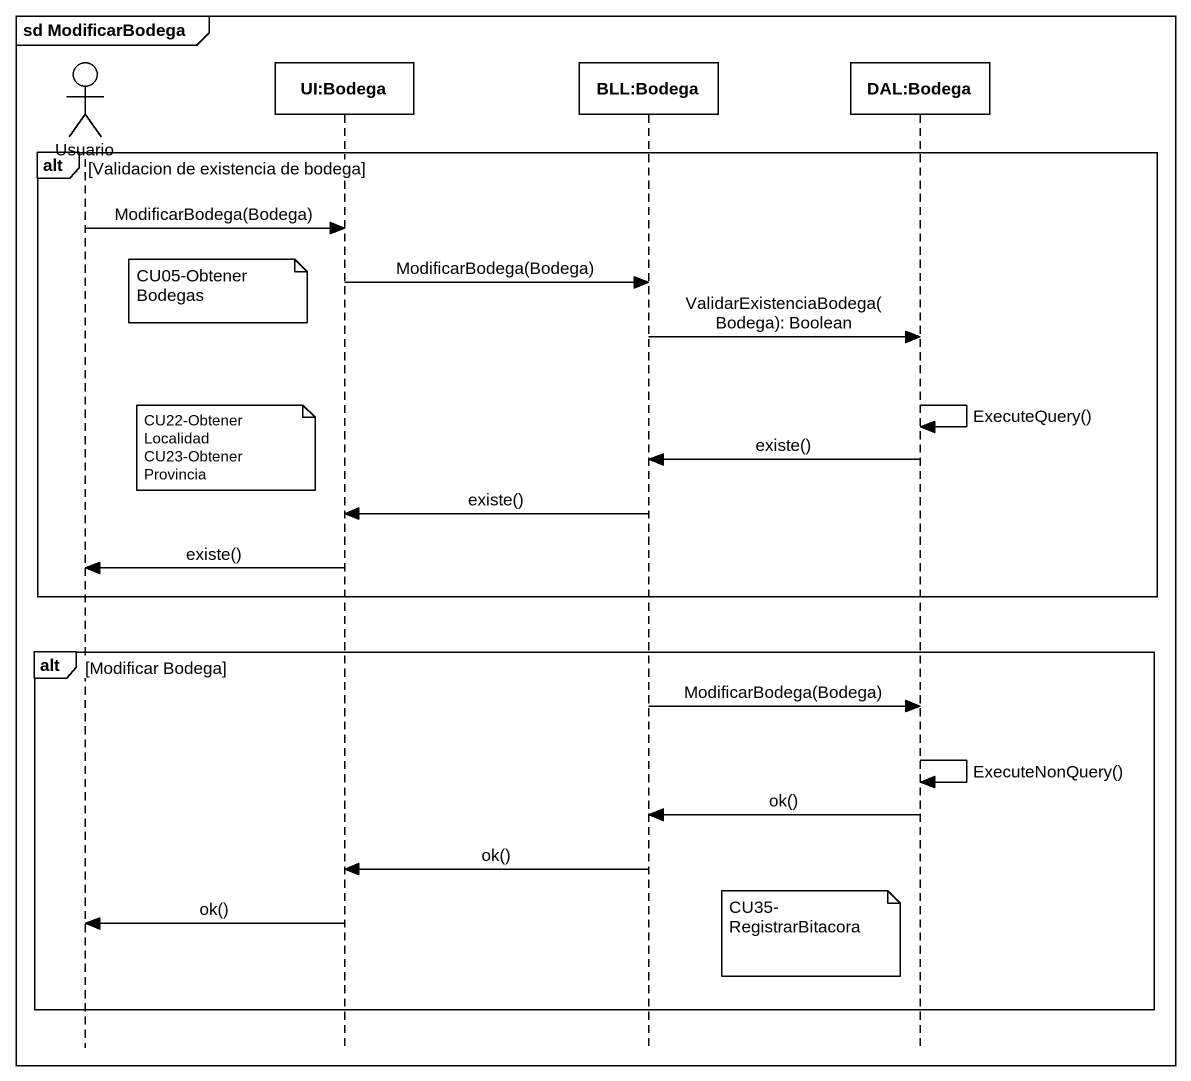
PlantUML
@startuml
mainframe sd ModificarBodega
hide footbox
actor Usuario
participant "UI:Bodega" as UI_Bodega
participant "BLL:Bodega" as BLL_Bodega
participant "DAL:Bodega" as DAL_Bodega

alt Validacion de existencia de bodega
  Usuario -> UI_Bodega : ModificarBodega(Bodega)
  UI_Bodega -> BLL_Bodega : ModificarBodega(Bodega)
  note left of UI_Bodega : CU05-Obtener Bodegas
  BLL_Bodega -> DAL_Bodega : ValidarExistenciaBodega(Bodega): Boolean
  DAL_Bodega -> DAL_Bodega : ExecuteQuery()
  note left of UI_Bodega
    CU22-Obtener Localidad
    CU23-Obtener Provincia
  end note
  DAL_Bodega -> BLL_Bodega : existe()
  BLL_Bodega -> UI_Bodega : existe()
  UI_Bodega -> Usuario : existe()
end
alt Modificar Bodega
  BLL_Bodega -> DAL_Bodega : ModificarBodega(Bodega)
  DAL_Bodega -> DAL_Bodega : ExecuteNonQuery()
  DAL_Bodega -> BLL_Bodega : ok()
  BLL_Bodega -> UI_Bodega : ok()
  UI_Bodega -> Usuario : ok()
  note left of DAL_Bodega : CU35- RegistrarBitacora
end
@enduml
